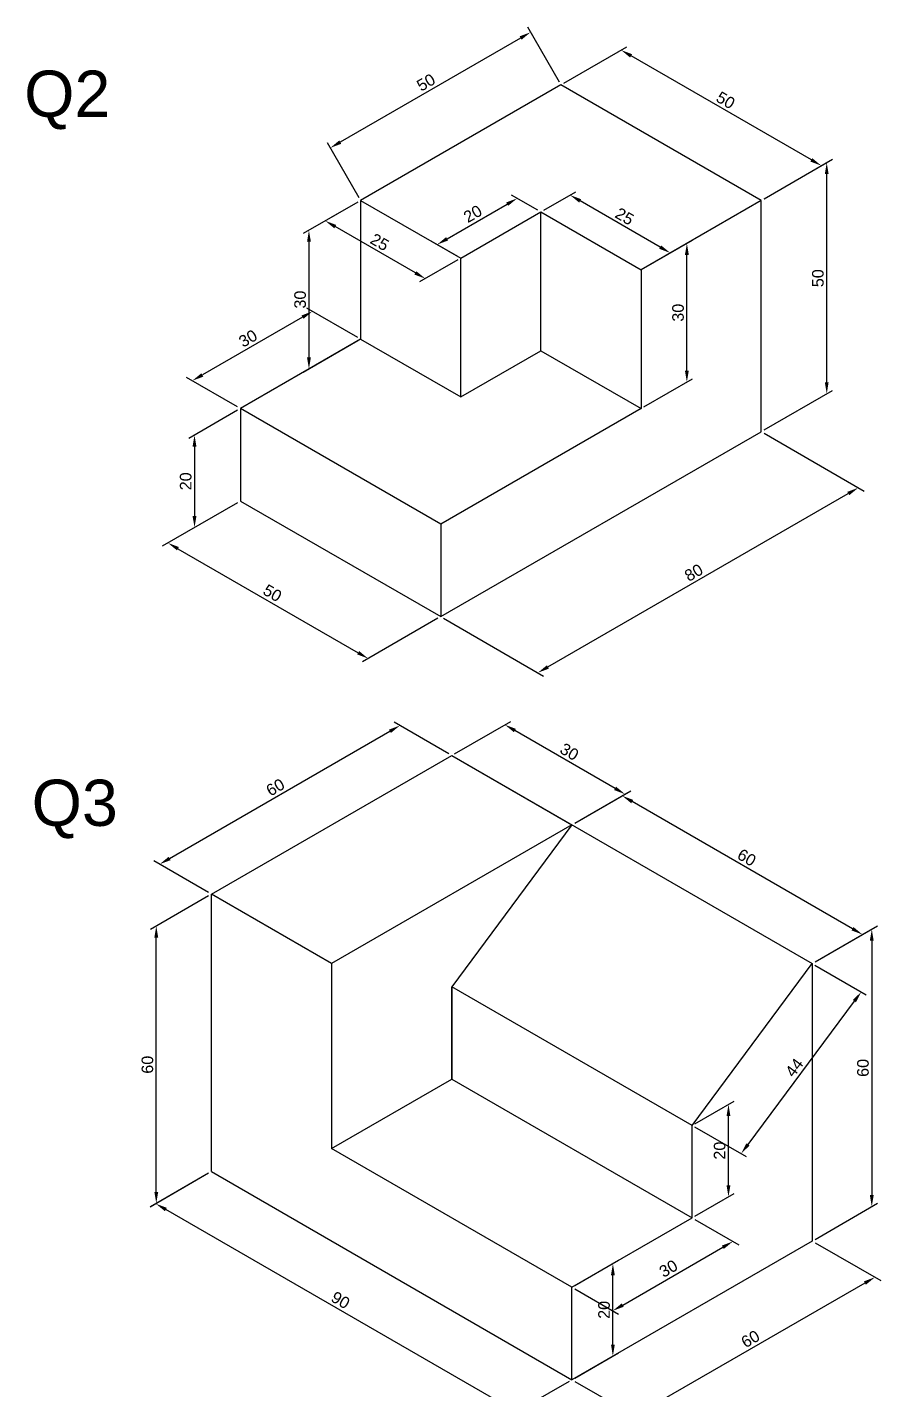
# Model space of a CAD drawing. Header units: millimetres. Extents: x 137 to 7220, y 7466 to 9893.
# Drawn here: x 3535.5 to 3720, y 9029 to 9323.7 of the extents above; entities that cross this region are included whole.
import ezdxf

# ---------------------------------------------------------------- set-up
doc = ezdxf.new("R2010")
doc.units = ezdxf.units.MM
doc.header["$PDMODE"] = 35
doc.header["$PDSIZE"] = 3
doc.layers.add('Dimensions', color=1, linetype='Continuous')
doc.layers.add('Text', color=7, linetype='Continuous')
doc.layers.add('Object', color=7, linetype='Continuous', lineweight=30)
doc.styles.get("Standard").update_dxf_attribs({"font": 'arial.ttf'})
doc.dimstyles.new('ISO-25', dxfattribs={"dimtxt": 2.5, "dimasz": 2.5, "dimexe": 1.25, "dimexo": 0.625, "dimtad": 1, "dimdec": 0, "dimtxsty": 'Standard', "dimcen": 2.5, "dimadec": 0, "dimazin": 0, "dimtfac": 1, "dimtdec": 0, "dimtmove": 0, "dimatfit": 3, "dimfxl": 1, "dimarcsym": 0})

# ---------------------------------------------------------------- blocks, each defined once
blk = doc.blocks.new('*D951')
at = {"layer": 'Defpoints', "color": 0, "transparency": 16777216}
for p in [(3694.19, 9236.21), (3715.19, 9224.08), (3624.9, 9196.21)]:
    blk.add_point(p, dxfattribs=at)
at = {"layer": 'Dimensions', "color": 0, "lineweight": -2, "transparency": 16777216}
for p, q in [((3694.81, 9235.85), (3716.44, 9223.36)), ((3648.07, 9185.33), (3713.02, 9222.83)), ((3625.53, 9195.85), (3647.15, 9183.36))]:
    blk.add_line(p, q, dxfattribs=at)
at = {"layer": 'Dimensions', "color": 0, "transparency": 16777216}
for points in [[(3712.81, 9223.19), (3713.23, 9222.47), (3715.19, 9224.08)], [(3647.86, 9185.69), (3648.28, 9184.97), (3645.9, 9184.08)]]:
    blk.add_solid(points, dxfattribs=at)
at = {"layer": 'Dimensions', "color": 0, "transparency": 16777216, "insert": (3679.6, 9205.73), "char_height": 2.5, "attachment_point": 5, "rotation": 30}
blk.add_mtext('80', dxfattribs=at)
blk = doc.blocks.new('*D952')
at = {"layer": 'Defpoints', "color": 0, "transparency": 16777216}
for p in [(3708.36, 9294.39), (3694.19, 9286.21), (3694.19, 9236.21)]:
    blk.add_point(p, dxfattribs=at)
at = {"layer": 'Dimensions', "color": 0, "lineweight": -2, "transparency": 16777216}
for p, q in [((3694.81, 9286.57), (3709.61, 9295.11)), ((3708.36, 9246.89), (3708.36, 9291.89)), ((3694.81, 9236.57), (3709.61, 9245.11))]:
    blk.add_line(p, q, dxfattribs=at)
at = {"layer": 'Dimensions', "color": 0, "transparency": 16777216}
for points in [[(3707.94, 9291.89), (3708.77, 9291.89), (3708.36, 9294.39)], [(3707.94, 9246.89), (3708.77, 9246.89), (3708.36, 9244.39)]]:
    blk.add_solid(points, dxfattribs=at)
at = {"layer": 'Dimensions', "color": 0, "transparency": 16777216, "insert": (3706.45, 9269.39), "char_height": 2.5, "attachment_point": 5, "rotation": 90}
blk.add_mtext('50', dxfattribs=at)
blk = doc.blocks.new('*D925')
at = {"layer": 'Defpoints', "color": 0, "transparency": 16777216}
for p in [(3663.9, 9318.72), (3650.88, 9311.21), (3694.19, 9286.21)]:
    blk.add_point(p, dxfattribs=at)
at = {"layer": 'Dimensions', "color": 0, "lineweight": -2, "transparency": 16777216}
for p, q in [((3651.51, 9311.57), (3665.15, 9319.44)), ((3705.03, 9294.97), (3666.06, 9317.47)), ((3694.81, 9286.57), (3708.45, 9294.44))]:
    blk.add_line(p, q, dxfattribs=at)
at = {"layer": 'Dimensions', "color": 0, "transparency": 16777216}
for points in [[(3666.27, 9317.83), (3665.85, 9317.11), (3663.9, 9318.72)], [(3705.24, 9295.33), (3704.83, 9294.61), (3707.2, 9293.72)]]:
    blk.add_solid(points, dxfattribs=at)
at = {"layer": 'Dimensions', "color": 0, "transparency": 16777216, "insert": (3686.5, 9307.87), "char_height": 2.5, "attachment_point": 5, "rotation": 330}
blk.add_mtext('50', dxfattribs=at)
blk = doc.blocks.new('*D953')
at = {"layer": 'Defpoints', "color": 0, "transparency": 16777216}
for p in [(3650.88, 9311.21), (3601.02, 9297.57), (3607.58, 9286.21)]:
    blk.add_point(p, dxfattribs=at)
at = {"layer": 'Dimensions', "color": 0, "lineweight": -2, "transparency": 16777216}
for p, q in [((3650.57, 9311.75), (3643.7, 9323.65)), ((3642.16, 9321.32), (3603.19, 9298.82)), ((3607.27, 9286.75), (3600.4, 9298.65))]:
    blk.add_line(p, q, dxfattribs=at)
at = {"layer": 'Dimensions', "color": 0, "transparency": 16777216}
for points in [[(3641.95, 9321.68), (3642.37, 9320.96), (3644.32, 9322.57)], [(3602.98, 9299.18), (3603.4, 9298.46), (3601.02, 9297.57)]]:
    blk.add_solid(points, dxfattribs=at)
at = {"layer": 'Dimensions', "color": 0, "transparency": 16777216, "insert": (3621.72, 9311.72), "char_height": 2.5, "attachment_point": 5, "rotation": 30}
blk.add_mtext('50', dxfattribs=at)
blk = doc.blocks.new('*D954')
at = {"layer": 'Defpoints', "color": 0, "transparency": 16777216}
for p in [(3607.58, 9286.21), (3607.58, 9256.21), (3596.41, 9249.76)]:
    blk.add_point(p, dxfattribs=at)
at = {"layer": 'Dimensions', "color": 0, "lineweight": -2, "transparency": 16777216}
for p, q in [((3606.96, 9285.85), (3595.16, 9279.03)), ((3596.41, 9277.26), (3596.41, 9252.26)), ((3606.96, 9255.85), (3595.16, 9249.03))]:
    blk.add_line(p, q, dxfattribs=at)
at = {"layer": 'Dimensions', "color": 0, "transparency": 16777216}
for points in [[(3595.99, 9277.26), (3596.83, 9277.26), (3596.41, 9279.76)], [(3595.99, 9252.26), (3596.83, 9252.26), (3596.41, 9249.76)]]:
    blk.add_solid(points, dxfattribs=at)
at = {"layer": 'Dimensions', "color": 0, "transparency": 16777216, "insert": (3594.51, 9264.76), "char_height": 2.5, "attachment_point": 5, "rotation": 90}
blk.add_mtext('30', dxfattribs=at)
blk = doc.blocks.new('*D955')
at = {"layer": 'Defpoints', "color": 0, "transparency": 16777216}
for p in [(3607.58, 9256.21), (3571.19, 9247.22), (3581.6, 9241.21)]:
    blk.add_point(p, dxfattribs=at)
at = {"layer": 'Dimensions', "color": 0, "lineweight": -2, "transparency": 16777216}
for p, q in [((3606.96, 9256.57), (3595.92, 9262.94)), ((3595.01, 9260.97), (3573.36, 9248.47)), ((3580.98, 9241.57), (3569.94, 9247.94))]:
    blk.add_line(p, q, dxfattribs=at)
at = {"layer": 'Dimensions', "color": 0, "transparency": 16777216}
for points in [[(3594.8, 9261.33), (3595.22, 9260.61), (3597.17, 9262.22)], [(3573.15, 9248.83), (3573.57, 9248.11), (3571.19, 9247.22)]]:
    blk.add_solid(points, dxfattribs=at)
at = {"layer": 'Dimensions', "color": 0, "transparency": 16777216, "insert": (3583.23, 9256.37), "char_height": 2.5, "attachment_point": 5, "rotation": 30}
blk.add_mtext('30', dxfattribs=at)
blk = doc.blocks.new('*D956')
at = {"layer": 'Defpoints', "color": 0, "transparency": 16777216}
for p in [(3581.6, 9241.21), (3581.6, 9221.21), (3571.67, 9215.47)]:
    blk.add_point(p, dxfattribs=at)
at = {"layer": 'Dimensions', "color": 0, "lineweight": -2, "transparency": 16777216}
for p, q in [((3580.98, 9240.85), (3570.42, 9234.75)), ((3571.67, 9232.97), (3571.67, 9217.97)), ((3580.98, 9220.85), (3570.42, 9214.75))]:
    blk.add_line(p, q, dxfattribs=at)
at = {"layer": 'Dimensions', "color": 0, "transparency": 16777216}
for points in [[(3571.25, 9232.97), (3572.09, 9232.97), (3571.67, 9235.47)], [(3571.25, 9217.97), (3572.09, 9217.97), (3571.67, 9215.47)]]:
    blk.add_solid(points, dxfattribs=at)
at = {"layer": 'Dimensions', "color": 0, "transparency": 16777216, "insert": (3569.77, 9225.47), "char_height": 2.5, "attachment_point": 5, "rotation": 90}
blk.add_mtext('20', dxfattribs=at)
blk = doc.blocks.new('*D926')
at = {"layer": 'Defpoints', "color": 0, "transparency": 16777216}
for p in [(3581.6, 9221.21), (3624.9, 9196.21), (3609.22, 9187.15)]:
    blk.add_point(p, dxfattribs=at)
at = {"layer": 'Dimensions', "color": 0, "lineweight": -2, "transparency": 16777216}
for p, q in [((3580.98, 9220.85), (3564.67, 9211.43)), ((3568.08, 9210.9), (3607.06, 9188.4)), ((3624.28, 9195.85), (3607.97, 9186.43))]:
    blk.add_line(p, q, dxfattribs=at)
at = {"layer": 'Dimensions', "color": 0, "transparency": 16777216}
for points in [[(3568.29, 9211.26), (3567.88, 9210.54), (3565.92, 9212.15)], [(3607.26, 9188.76), (3606.85, 9188.04), (3609.22, 9187.15)]]:
    blk.add_solid(points, dxfattribs=at)
at = {"layer": 'Dimensions', "color": 0, "transparency": 16777216, "insert": (3588.52, 9201.3), "char_height": 2.5, "attachment_point": 5, "rotation": 330}
blk.add_mtext('50', dxfattribs=at)
blk = doc.blocks.new('*D957')
at = {"layer": 'Defpoints', "color": 0, "transparency": 16777216}
for p in [(3678.12, 9276.93), (3668.21, 9271.21), (3668.21, 9241.21)]:
    blk.add_point(p, dxfattribs=at)
at = {"layer": 'Dimensions', "color": 0, "lineweight": -2, "transparency": 16777216}
for p, q in [((3668.83, 9271.57), (3679.37, 9277.65)), ((3678.12, 9249.43), (3678.12, 9274.43)), ((3668.83, 9241.57), (3679.37, 9247.65))]:
    blk.add_line(p, q, dxfattribs=at)
at = {"layer": 'Dimensions', "color": 0, "transparency": 16777216}
for points in [[(3677.7, 9274.43), (3678.54, 9274.43), (3678.12, 9276.93)], [(3677.7, 9249.43), (3678.54, 9249.43), (3678.12, 9246.93)]]:
    blk.add_solid(points, dxfattribs=at)
at = {"layer": 'Dimensions', "color": 0, "transparency": 16777216, "insert": (3676.22, 9261.93), "char_height": 2.5, "attachment_point": 5, "rotation": 90}
blk.add_mtext('30', dxfattribs=at)
blk = doc.blocks.new('*D958')
at = {"layer": 'Defpoints', "color": 0, "transparency": 16777216}
for p in [(3652.88, 9287.36), (3646.55, 9283.71), (3668.21, 9271.21)]:
    blk.add_point(p, dxfattribs=at)
at = {"layer": 'Dimensions', "color": 0, "lineweight": -2, "transparency": 16777216}
for p, q in [((3647.18, 9284.07), (3654.13, 9288.08)), ((3672.36, 9276.11), (3655.04, 9286.11)), ((3668.83, 9271.57), (3675.78, 9275.58))]:
    blk.add_line(p, q, dxfattribs=at)
at = {"layer": 'Dimensions', "color": 0, "transparency": 16777216}
for points in [[(3655.25, 9286.47), (3654.83, 9285.75), (3652.88, 9287.36)], [(3672.57, 9276.47), (3672.15, 9275.75), (3674.53, 9274.86)]]:
    blk.add_solid(points, dxfattribs=at)
at = {"layer": 'Dimensions', "color": 0, "transparency": 16777216, "insert": (3664.65, 9282.75), "char_height": 2.5, "attachment_point": 5, "rotation": 330}
blk.add_mtext('25', dxfattribs=at)
blk = doc.blocks.new('*D959')
at = {"layer": 'Defpoints', "color": 0, "transparency": 16777216}
for p in [(3607.58, 9286.21), (3599.94, 9281.79), (3629.23, 9273.71)]:
    blk.add_point(p, dxfattribs=at)
at = {"layer": 'Dimensions', "color": 0, "lineweight": -2, "transparency": 16777216}
for p, q in [((3606.96, 9285.85), (3598.69, 9281.07)), ((3619.42, 9270.54), (3602.1, 9280.54)), ((3628.61, 9273.35), (3620.34, 9268.57))]:
    blk.add_line(p, q, dxfattribs=at)
at = {"layer": 'Dimensions', "color": 0, "transparency": 16777216}
for points in [[(3602.31, 9280.9), (3601.89, 9280.18), (3599.94, 9281.79)], [(3619.63, 9270.9), (3619.21, 9270.18), (3621.59, 9269.29)]]:
    blk.add_solid(points, dxfattribs=at)
at = {"layer": 'Dimensions', "color": 0, "transparency": 16777216, "insert": (3611.71, 9277.19), "char_height": 2.5, "attachment_point": 5, "rotation": 330}
blk.add_mtext('25', dxfattribs=at)
blk = doc.blocks.new('*D927')
at = {"layer": 'Defpoints', "color": 0, "transparency": 16777216}
for p in [(3641.44, 9286.66), (3646.55, 9283.71), (3629.23, 9273.71)]:
    blk.add_point(p, dxfattribs=at)
at = {"layer": 'Dimensions', "color": 0, "lineweight": -2, "transparency": 16777216}
for p, q in [((3645.93, 9284.07), (3640.19, 9287.38)), ((3626.28, 9277.91), (3639.27, 9285.41)), ((3628.61, 9274.07), (3622.87, 9277.38))]:
    blk.add_line(p, q, dxfattribs=at)
at = {"layer": 'Dimensions', "color": 0, "transparency": 16777216}
for points in [[(3639.06, 9285.77), (3639.48, 9285.05), (3641.44, 9286.66)], [(3626.07, 9278.27), (3626.49, 9277.55), (3624.12, 9276.66)]]:
    blk.add_solid(points, dxfattribs=at)
at = {"layer": 'Dimensions', "color": 0, "transparency": 16777216, "insert": (3631.83, 9283.31), "char_height": 2.5, "attachment_point": 5, "rotation": 30}
blk.add_mtext('20', dxfattribs=at)
blk = doc.blocks.new('*D960')
at = {"layer": 'Defpoints', "color": 0, "transparency": 16777216}
for p in [(3664.14, 9157.47), (3653.27, 9151.2), (3705.23, 9121.2)]:
    blk.add_point(p, dxfattribs=at)
at = {"layer": 'Dimensions', "color": 0, "lineweight": -2, "transparency": 16777216}
for p, q in [((3653.89, 9151.56), (3665.39, 9158.19)), ((3713.93, 9128.72), (3666.3, 9156.22)), ((3705.86, 9121.56), (3717.35, 9128.19))]:
    blk.add_line(p, q, dxfattribs=at)
at = {"layer": 'Dimensions', "color": 0, "transparency": 16777216}
for points in [[(3666.51, 9156.58), (3666.09, 9155.86), (3664.14, 9157.47)], [(3714.14, 9129.08), (3713.72, 9128.36), (3716.1, 9127.47)]]:
    blk.add_solid(points, dxfattribs=at)
at = {"layer": 'Dimensions', "color": 0, "transparency": 16777216, "insert": (3691.07, 9144.12), "char_height": 2.5, "attachment_point": 5, "rotation": 330}
blk.add_mtext('60', dxfattribs=at)
blk = doc.blocks.new('*D961')
at = {"layer": 'Defpoints', "color": 0, "transparency": 16777216}
for p in [(3638.78, 9172.83), (3627.29, 9166.2), (3653.27, 9151.2)]:
    blk.add_point(p, dxfattribs=at)
at = {"layer": 'Dimensions', "color": 0, "lineweight": -2, "transparency": 16777216}
for p, q in [((3627.91, 9166.56), (3640.03, 9173.55)), ((3662.59, 9159.08), (3640.94, 9171.58)), ((3653.89, 9151.56), (3666.01, 9158.55))]:
    blk.add_line(p, q, dxfattribs=at)
at = {"layer": 'Dimensions', "color": 0, "transparency": 16777216}
for points in [[(3641.15, 9171.94), (3640.73, 9171.22), (3638.78, 9172.83)], [(3662.8, 9159.44), (3662.38, 9158.72), (3664.76, 9157.83)]]:
    blk.add_solid(points, dxfattribs=at)
at = {"layer": 'Dimensions', "color": 0, "transparency": 16777216, "insert": (3652.72, 9166.98), "char_height": 2.5, "attachment_point": 5, "rotation": 330}
blk.add_mtext('30', dxfattribs=at)
blk = doc.blocks.new('*D962')
at = {"layer": 'Defpoints', "color": 0, "transparency": 16777216}
for p in [(3705.23, 9121.2), (3718.1, 9068.63), (3705.23, 9061.2)]:
    blk.add_point(p, dxfattribs=at)
at = {"layer": 'Dimensions', "color": 0, "lineweight": -2, "transparency": 16777216}
for p, q in [((3705.86, 9121.56), (3719.35, 9129.35)), ((3718.1, 9126.13), (3718.1, 9071.13)), ((3705.86, 9061.56), (3719.35, 9069.35))]:
    blk.add_line(p, q, dxfattribs=at)
at = {"layer": 'Dimensions', "color": 0, "transparency": 16777216}
for points in [[(3717.68, 9126.13), (3718.51, 9126.13), (3718.1, 9128.63)], [(3717.68, 9071.13), (3718.51, 9071.13), (3718.1, 9068.63)]]:
    blk.add_solid(points, dxfattribs=at)
at = {"layer": 'Dimensions', "color": 0, "transparency": 16777216, "insert": (3716.2, 9098.63), "char_height": 2.5, "attachment_point": 5, "rotation": 90}
blk.add_mtext('60', dxfattribs=at)
blk = doc.blocks.new('*D963')
at = {"layer": 'Defpoints', "color": 0, "transparency": 16777216}
for p in [(3705.23, 9061.2), (3653.27, 9031.2), (3666.83, 9023.37)]:
    blk.add_point(p, dxfattribs=at)
at = {"layer": 'Dimensions', "color": 0, "lineweight": -2, "transparency": 16777216}
for p, q in [((3705.86, 9060.84), (3720.04, 9052.65)), ((3716.62, 9052.12), (3668.99, 9024.62)), ((3653.89, 9030.84), (3668.08, 9022.65))]:
    blk.add_line(p, q, dxfattribs=at)
at = {"layer": 'Dimensions', "color": 0, "transparency": 16777216}
for points in [[(3716.41, 9052.48), (3716.83, 9051.76), (3718.79, 9053.37)], [(3668.78, 9024.98), (3669.2, 9024.26), (3666.83, 9023.37)]]:
    blk.add_solid(points, dxfattribs=at)
at = {"layer": 'Dimensions', "color": 0, "transparency": 16777216, "insert": (3691.86, 9040.02), "char_height": 2.5, "attachment_point": 5, "rotation": 30}
blk.add_mtext('60', dxfattribs=at)
blk = doc.blocks.new('*D964')
at = {"layer": 'Defpoints', "color": 0, "transparency": 16777216}
for p in [(3575.33, 9076.2), (3563.31, 9069.26), (3653.27, 9031.2)]:
    blk.add_point(p, dxfattribs=at)
at = {"layer": 'Dimensions', "color": 0, "lineweight": -2, "transparency": 16777216}
for p, q in [((3574.7, 9075.84), (3562.06, 9068.54)), ((3639.09, 9025.51), (3565.48, 9068.01)), ((3652.64, 9030.84), (3640.01, 9023.54))]:
    blk.add_line(p, q, dxfattribs=at)
at = {"layer": 'Dimensions', "color": 0, "transparency": 16777216}
for points in [[(3565.69, 9068.37), (3565.27, 9067.65), (3563.31, 9069.26)], [(3639.3, 9025.87), (3638.88, 9025.15), (3641.26, 9024.26)]]:
    blk.add_solid(points, dxfattribs=at)
at = {"layer": 'Dimensions', "color": 0, "transparency": 16777216, "insert": (3603.24, 9048.41), "char_height": 2.5, "attachment_point": 5, "rotation": 330}
blk.add_mtext('90', dxfattribs=at)
blk = doc.blocks.new('*D965')
at = {"layer": 'Defpoints', "color": 0, "transparency": 16777216}
for p in [(3575.33, 9136.2), (3563.4, 9129.32), (3575.33, 9076.2)]:
    blk.add_point(p, dxfattribs=at)
at = {"layer": 'Dimensions', "color": 0, "lineweight": -2, "transparency": 16777216}
for p, q in [((3574.7, 9135.84), (3562.15, 9128.59)), ((3563.4, 9071.82), (3563.4, 9126.82)), ((3574.7, 9075.84), (3562.15, 9068.59))]:
    blk.add_line(p, q, dxfattribs=at)
at = {"layer": 'Dimensions', "color": 0, "transparency": 16777216}
for points in [[(3562.99, 9126.82), (3563.82, 9126.82), (3563.4, 9129.32)], [(3562.99, 9071.82), (3563.82, 9071.82), (3563.4, 9069.32)]]:
    blk.add_solid(points, dxfattribs=at)
at = {"layer": 'Dimensions', "color": 0, "transparency": 16777216, "insert": (3561.5, 9099.32), "char_height": 2.5, "attachment_point": 5, "rotation": 90}
blk.add_mtext('60', dxfattribs=at)
blk = doc.blocks.new('*D928')
at = {"layer": 'Defpoints', "color": 0, "transparency": 16777216}
for p in [(3616.08, 9172.67), (3627.29, 9166.2), (3575.33, 9136.2)]:
    blk.add_point(p, dxfattribs=at)
at = {"layer": 'Dimensions', "color": 0, "lineweight": -2, "transparency": 16777216}
for p, q in [((3566.29, 9143.92), (3613.92, 9171.42)), ((3626.66, 9166.56), (3614.83, 9173.39)), ((3574.7, 9136.56), (3562.87, 9143.39))]:
    blk.add_line(p, q, dxfattribs=at)
at = {"layer": 'Dimensions', "color": 0, "transparency": 16777216}
for points in [[(3613.71, 9171.78), (3614.13, 9171.06), (3616.08, 9172.67)], [(3566.08, 9144.28), (3566.5, 9143.56), (3564.12, 9142.67)]]:
    blk.add_solid(points, dxfattribs=at)
at = {"layer": 'Dimensions', "color": 0, "transparency": 16777216, "insert": (3589.15, 9159.31), "char_height": 2.5, "attachment_point": 5, "rotation": 30}
blk.add_mtext('60', dxfattribs=at)
blk = doc.blocks.new('*D966')
at = {"layer": 'Defpoints', "color": 0, "transparency": 16777216}
for p in [(3662.12, 9056.31), (3653.27, 9051.2), (3653.27, 9031.2)]:
    blk.add_point(p, dxfattribs=at)
at = {"layer": 'Dimensions', "color": 0, "lineweight": -2, "transparency": 16777216}
for p, q in [((3653.89, 9051.56), (3663.37, 9057.03)), ((3662.12, 9038.81), (3662.12, 9053.81)), ((3653.89, 9031.56), (3663.37, 9037.03))]:
    blk.add_line(p, q, dxfattribs=at)
at = {"layer": 'Dimensions', "color": 0, "transparency": 16777216}
for points in [[(3661.71, 9053.81), (3662.54, 9053.81), (3662.12, 9056.31)], [(3661.71, 9038.81), (3662.54, 9038.81), (3662.12, 9036.31)]]:
    blk.add_solid(points, dxfattribs=at)
at = {"layer": 'Dimensions', "color": 0, "transparency": 16777216, "insert": (3660.22, 9046.31), "char_height": 2.5, "attachment_point": 5, "rotation": 90}
blk.add_mtext('20', dxfattribs=at)
blk = doc.blocks.new('*D967')
at = {"layer": 'Defpoints', "color": 0, "transparency": 16777216}
for p in [(3687.11, 9090.74), (3679.25, 9086.2), (3679.25, 9066.2)]:
    blk.add_point(p, dxfattribs=at)
at = {"layer": 'Dimensions', "color": 0, "lineweight": -2, "transparency": 16777216}
for p, q in [((3679.87, 9086.56), (3688.36, 9091.46)), ((3687.11, 9073.24), (3687.11, 9088.24)), ((3679.87, 9066.56), (3688.36, 9071.46))]:
    blk.add_line(p, q, dxfattribs=at)
at = {"layer": 'Dimensions', "color": 0, "transparency": 16777216}
for points in [[(3686.7, 9088.24), (3687.53, 9088.24), (3687.11, 9090.74)], [(3686.7, 9073.24), (3687.53, 9073.24), (3687.11, 9070.74)]]:
    blk.add_solid(points, dxfattribs=at)
at = {"layer": 'Dimensions', "color": 0, "transparency": 16777216, "insert": (3685.21, 9080.74), "char_height": 2.5, "attachment_point": 5, "rotation": 90}
blk.add_mtext('20', dxfattribs=at)
blk = doc.blocks.new('*D929')
at = {"layer": 'Defpoints', "color": 0, "transparency": 16777216}
for p in [(3679.25, 9066.2), (3688.07, 9061.11), (3653.27, 9051.2)]:
    blk.add_point(p, dxfattribs=at)
at = {"layer": 'Dimensions', "color": 0, "lineweight": -2, "transparency": 16777216}
for p, q in [((3679.87, 9065.84), (3689.32, 9060.38)), ((3664.26, 9047.36), (3685.91, 9059.86)), ((3653.89, 9050.84), (3663.34, 9045.38))]:
    blk.add_line(p, q, dxfattribs=at)
at = {"layer": 'Dimensions', "color": 0, "transparency": 16777216}
for points in [[(3685.7, 9060.22), (3686.11, 9059.49), (3688.07, 9061.11)], [(3664.05, 9047.72), (3664.46, 9046.99), (3662.09, 9046.11)]]:
    blk.add_solid(points, dxfattribs=at)
at = {"layer": 'Dimensions', "color": 0, "transparency": 16777216, "insert": (3674.13, 9055.25), "char_height": 2.5, "attachment_point": 5, "rotation": 30}
blk.add_mtext('30', dxfattribs=at)
blk = doc.blocks.new('*D930')
at = {"layer": 'Defpoints', "color": 0, "transparency": 16777216}
for p in [(3705.23, 9121.2), (3715.83, 9115.08), (3679.25, 9086.2)]:
    blk.add_point(p, dxfattribs=at)
at = {"layer": 'Dimensions', "color": 0, "lineweight": -2, "transparency": 16777216}
for p, q in [((3705.78, 9120.88), (3716.92, 9114.45)), ((3691.34, 9082.09), (3714.34, 9113.07)), ((3679.79, 9085.88), (3690.94, 9079.45))]:
    blk.add_line(p, q, dxfattribs=at)
at = {"layer": 'Dimensions', "color": 0, "transparency": 16777216}
for points in [[(3714, 9113.32), (3714.67, 9112.82), (3715.83, 9115.08)], [(3691, 9082.33), (3691.67, 9081.84), (3689.85, 9080.08)]]:
    blk.add_solid(points, dxfattribs=at)
at = {"layer": 'Dimensions', "color": 0, "transparency": 16777216, "insert": (3701.33, 9098.7), "char_height": 2.5, "attachment_point": 5, "rotation": 53.4132}
blk.add_mtext('44', dxfattribs=at)

msp = doc.modelspace()

# ---------------------------------------------------------------- linework, layer by layer
at = {"layer": 'Object'}
for p, q in [((3650.885, 9311.207), (3607.583, 9286.207)), ((3694.186, 9286.207), (3650.885, 9311.207)), ((3607.583, 9286.207), (3629.234, 9273.707)), ((3607.583, 9286.207), (3607.583, 9256.207)), ((3629.234, 9273.707), (3646.555, 9283.707)), ((3646.555, 9283.707), (3668.205, 9271.207)), ((3646.555, 9253.707), (3646.555, 9283.707)), ((3694.186, 9286.207), (3668.205, 9271.207)), ((3694.186, 9236.207), (3694.186, 9286.207)), ((3629.234, 9243.707), (3629.234, 9273.707)), ((3668.205, 9271.207), (3668.205, 9241.207)), ((3607.583, 9256.207), (3581.603, 9241.207)), ((3607.583, 9256.207), (3629.234, 9243.707)), ((3629.234, 9243.707), (3646.555, 9253.707)), ((3646.555, 9253.707), (3668.205, 9241.207)), ((3624.904, 9216.207), (3581.603, 9241.207)), ((3581.603, 9241.207), (3581.603, 9221.207)), ((3668.205, 9241.207), (3624.904, 9216.207)), ((3624.904, 9196.207), (3694.186, 9236.207)), ((3581.603, 9221.207), (3624.904, 9196.207)), ((3624.904, 9216.207), (3624.904, 9196.207)), ((3575.326, 9136.198), (3627.288, 9166.198)), ((3627.288, 9166.198), (3705.23, 9121.198)), ((3627.288, 9166.198), (3653.269, 9151.198)), ((3653.269, 9151.198), (3601.307, 9121.198)), ((3653.269, 9151.198), (3627.288, 9116.198)), ((3575.326, 9076.198), (3575.326, 9136.198)), ((3601.307, 9121.198), (3575.326, 9136.198)), ((3601.307, 9121.198), (3601.307, 9081.198)), ((3679.249, 9086.198), (3705.23, 9121.198)), ((3705.23, 9121.198), (3705.23, 9061.198)), ((3627.288, 9116.198), (3627.288, 9106.198)), ((3627.288, 9096.198), (3627.288, 9116.198)), ((3679.249, 9086.198), (3627.288, 9116.198)), ((3627.288, 9116.198), (3627.288, 9096.198)), ((3601.307, 9081.198), (3627.288, 9096.198)), ((3627.288, 9096.198), (3679.249, 9066.198)), ((3679.249, 9066.198), (3679.249, 9086.198)), ((3653.269, 9051.198), (3601.307, 9081.198)), ((3575.326, 9076.198), (3653.269, 9031.198)), ((3653.269, 9051.198), (3679.249, 9066.198)), ((3705.23, 9061.198), (3653.269, 9031.198)), ((3653.269, 9031.198), (3653.269, 9051.198))]:
    msp.add_line(p, q, dxfattribs=at)

# ---------------------------------------------------------------- texts
at = {"layer": 'Text'}
for s, p in [('Q2', (3534.844, 9304.282)), ('Q3', (3536.459, 9150.959))]:
    msp.add_text(s, height=10, dxfattribs=at).set_placement(p)

# ---------------------------------------------------------------- dimensions: what is measured, and where the dimension line sits
at = {"layer": 'Dimensions'}
for p1, p2, distance, picture, middle in [((3650.885, 9311.207), (3607.583, 9286.207), -13.123, '*D953', (3621.722, 9311.719)), ((3694.186, 9286.207), (3650.885, 9311.207), -13.013, '*D925', (3686.499, 9307.867)), ((3629.234, 9273.707), (3646.555, 9283.707), 5.118, '*D927', (3631.825, 9283.309)), ((3668.205, 9271.207), (3646.555, 9283.707), -6.323, '*D958', (3664.653, 9282.755)), ((3629.234, 9273.707), (3607.583, 9286.207), 7.646, '*D959', (3611.713, 9277.19)), ((3607.583, 9256.207), (3581.603, 9241.207), -10.41, '*D955', (3583.232, 9256.365)), ((3624.904, 9196.207), (3694.186, 9236.207), -21.001, '*D951', (3679.595, 9205.729)), ((3581.603, 9221.207), (3624.904, 9196.207), -15.683, '*D926', (3588.521, 9201.299)), ((3575.326, 9136.198), (3627.288, 9166.198), 11.203, '*D928', (3589.153, 9159.313)), ((3653.269, 9151.198), (3627.288, 9166.198), -11.488, '*D961', (3652.718, 9166.979)), ((3705.23, 9121.198), (3653.269, 9151.198), -10.867, '*D960', (3691.067, 9144.119)), ((3679.249, 9086.198), (3705.23, 9121.198), -12.158, '*D930', (3701.333, 9098.697)), ((3653.269, 9031.198), (3575.326, 9076.198), 12.011, '*D964', (3603.237, 9048.41)), ((3653.269, 9051.198), (3679.249, 9066.198), -8.822, '*D929', (3674.129, 9055.253)), ((3705.23, 9061.198), (3653.269, 9031.198), 13.557, '*D963', (3691.855, 9040.018))]:
    dim = msp.add_aligned_dim(p1=p1, p2=p2, distance=distance, dimstyle='ISO-25', dxfattribs=at)
    dim.commit()
    dim.dimension.update_dxf_attribs({"geometry": picture, "text_midpoint": middle})
for base, p1, p2, picture, middle in [((3708.356, 9294.389), (3694.186, 9236.207), (3694.186, 9286.207), '*D952', (3706.455, 9269.389)), ((3596.409, 9249.756), (3607.583, 9286.207), (3607.583, 9256.207), '*D954', (3594.506, 9264.756)), ((3678.121, 9276.932), (3668.205, 9241.207), (3668.205, 9271.207), '*D957', (3676.218, 9261.932)), ((3571.67, 9215.473), (3581.603, 9241.207), (3581.603, 9221.207), '*D956', (3569.769, 9225.473)), ((3563.404, 9129.315), (3575.326, 9076.198), (3575.326, 9136.198), '*D965', (3561.503, 9099.315)), ((3718.098, 9068.628), (3705.23, 9121.198), (3705.23, 9061.198), '*D962', (3716.196, 9098.628)), ((3687.112, 9090.738), (3679.249, 9066.198), (3679.249, 9086.198), '*D967', (3685.211, 9080.738)), ((3662.124, 9056.311), (3653.269, 9031.198), (3653.269, 9051.198), '*D966', (3660.223, 9046.311))]:
    dim = msp.add_linear_dim(base=base, p1=p1, p2=p2, angle=90, dimstyle='ISO-25', dxfattribs=at)
    dim.commit()
    dim.dimension.update_dxf_attribs({"geometry": picture, "text_midpoint": middle})

doc.saveas('drawing.dxf')
